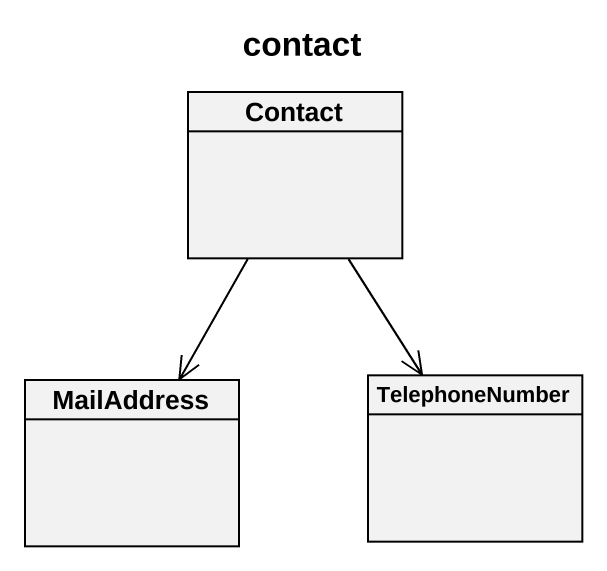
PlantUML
@startuml
title contact
hide circle
hide empty members
class Contact
class MailAddress
class TelephoneNumber
Contact --> MailAddress
Contact --> TelephoneNumber
@enduml
